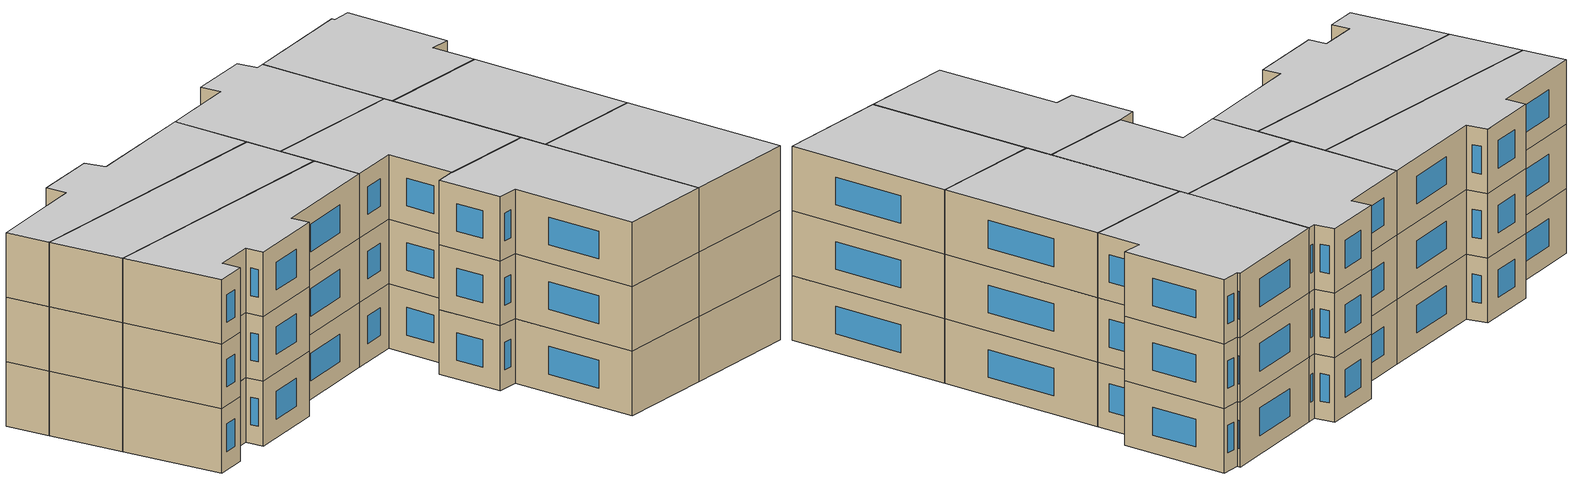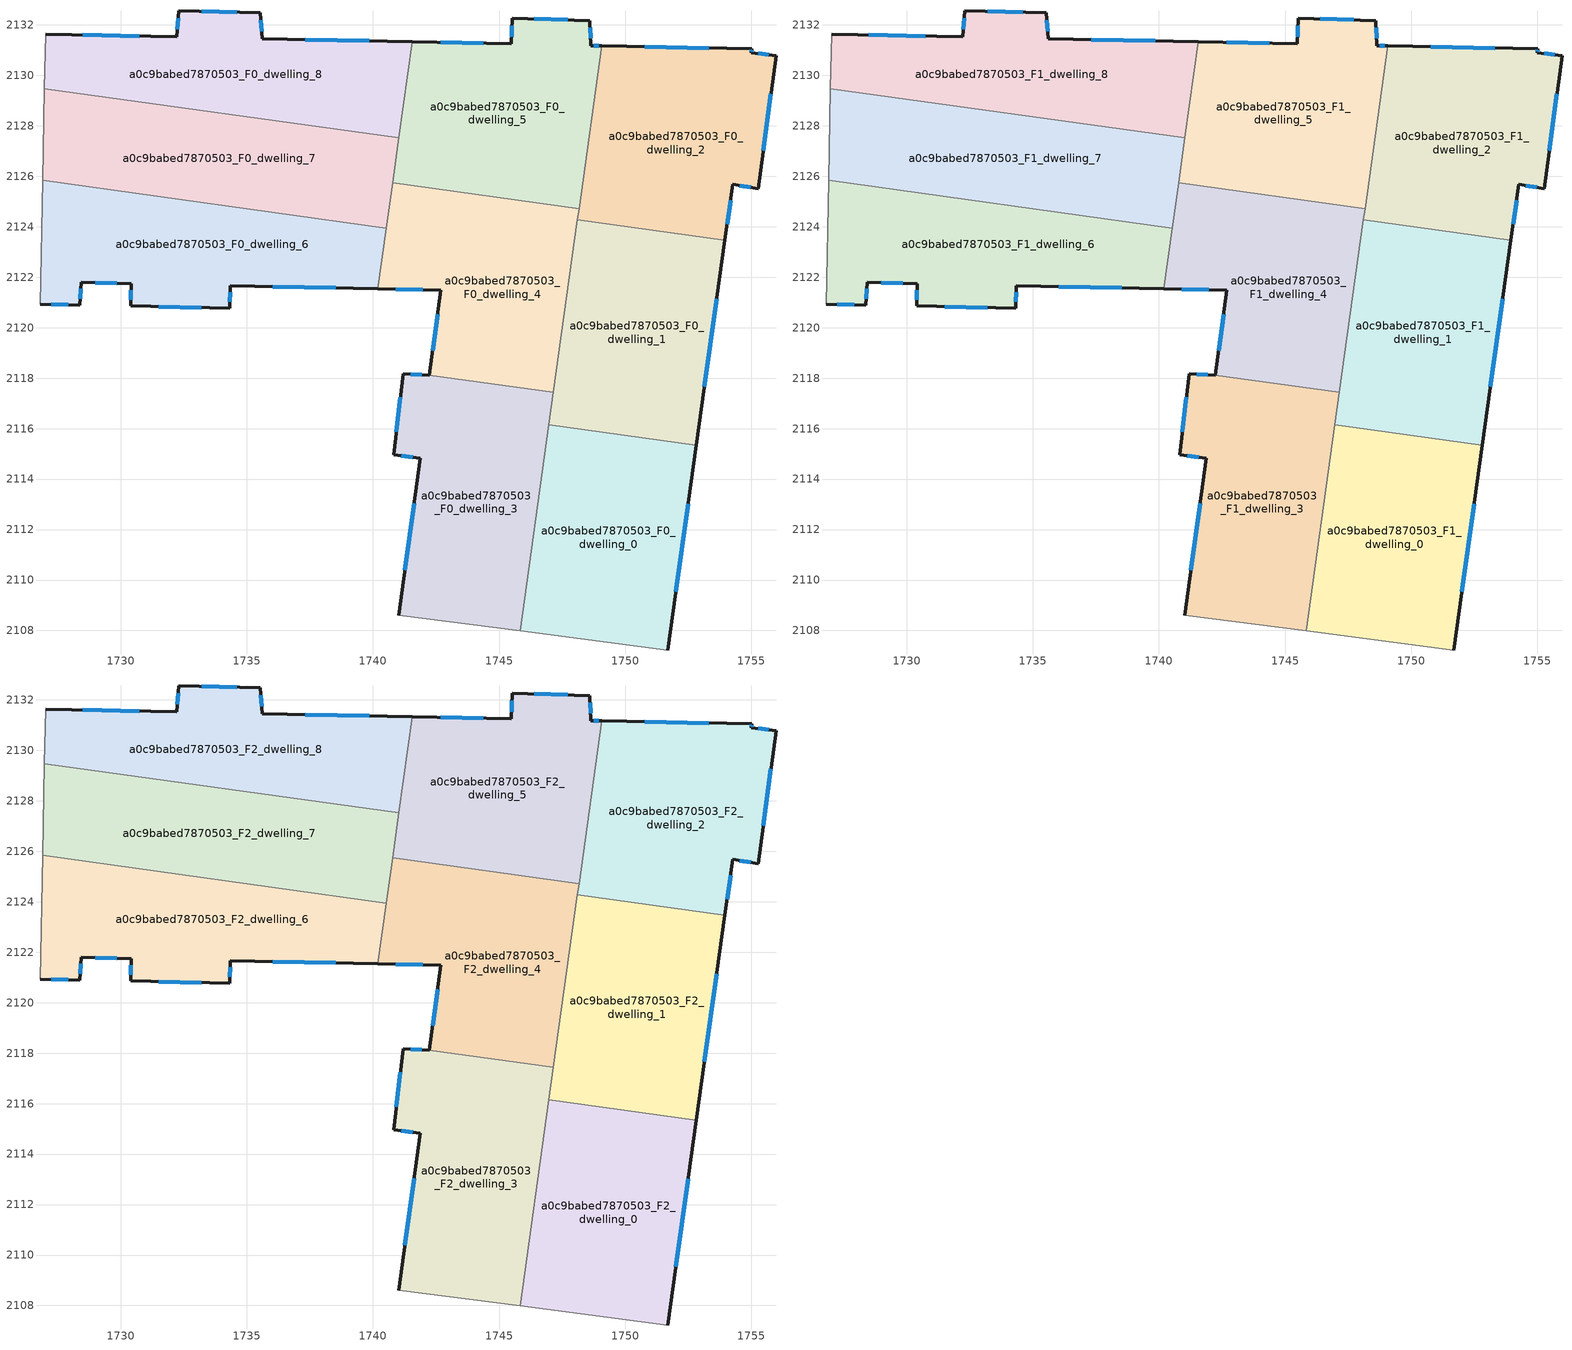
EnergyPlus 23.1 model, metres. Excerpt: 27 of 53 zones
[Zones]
a0c9babed7870503_F0_dwelling_0
 floor ground (EU_floor_Construction): 1752.82,2115.33 1751.68,2107.22 1745.84,2107.99 1746.97,2116.15 z0
 wall outside (EU_wall_Construction): 1751.68,2107.22 1752.82,2115.33 z0:3
 wall to a0c9babed7870503_F0_dwelling_1 (EU_wall_Construction): 1752.82,2115.33 1746.97,2116.15 z0:3
 wall adiabatic (EU_wall_Construction): 1745.84,2107.99 1751.68,2107.22 z0:3
 wall to a0c9babed7870503_F0_dwelling_3 (EU_wall_Construction): 1746.97,2116.15 1745.84,2107.99 z0:3
 window (EU_Window_Construction): 1752.01,2109.54 1752.49,2113.02 z0.86:2.14
a0c9babed7870503_F0_dwelling_1
 floor ground (EU_floor_Construction): 1753.95,2123.46 1752.82,2115.33 1746.97,2116.15 1748.11,2124.28 z0
 wall outside (EU_wall_Construction): 1752.82,2115.33 1753.95,2123.46 z0:3
 wall to a0c9babed7870503_F0_dwelling_2 (EU_wall_Construction): 1753.95,2123.46 1748.11,2124.28 z0:3
 wall to a0c9babed7870503_F0_dwelling_4 (EU_wall_Construction): 1748.11,2124.28 1747.15,2117.44 z0:3
 wall to a0c9babed7870503_F0_dwelling_3 (EU_wall_Construction): 1747.15,2117.44 1746.97,2116.15 z0:3
 window (EU_Window_Construction): 1753.14,2117.66 1753.63,2121.14 z0.86:2.14
a0c9babed7870503_F0_dwelling_2
 floor ground (EU_floor_Construction): 1755.97,2130.79 1755.26,2125.51 1754.26,2125.68 1753.95,2123.46 1748.11,2124.28 1749.07,2131.17 1755.01,2131.05 1754.99,2130.91 z0
 wall outside (EU_wall_Construction): 1753.95,2123.46 1754.26,2125.68 1755.26,2125.51 1755.97,2130.79 1754.99,2130.91 1755.01,2131.05 1749.07,2131.17 z0:3
 wall to a0c9babed7870503_F0_dwelling_5 (EU_wall_Construction): 1749.07,2131.17 1748.17,2124.72 z0:3
 wall to a0c9babed7870503_F0_dwelling_4 (EU_wall_Construction): 1748.17,2124.72 1748.11,2124.28 z0:3
 window (EU_Window_Construction): 1754.55,2125.63 1754.98,2125.56 / 1754.04,2124.1 1754.17,2125.04 / 1753.31,2131.08 1750.77,2131.14 / 1755,2130.95 1755.01,2131.01 / 1755.69,2130.82 1755.27,2130.87 / 1755.47,2127.02 1755.77,2129.28 z0.86:2.14
a0c9babed7870503_F0_dwelling_3
 floor ground (EU_floor_Construction): 1747.15,2117.44 1745.84,2107.99 1741.03,2108.61 1741.87,2114.82 1740.82,2114.96 1741.2,2118.17 1742.24,2118.12 z0
 wall outside (EU_wall_Construction): 1742.24,2118.12 1741.2,2118.17 1740.82,2114.96 1741.87,2114.82 1741.03,2108.61 z0:3
 wall adiabatic (EU_wall_Construction): 1741.03,2108.61 1745.84,2107.99 / 1747.15,2117.44 1748.11,2124.28 / 1747.15,2117.44 1748.11,2124.28 z0:3
 wall to a0c9babed7870503_F0_dwelling_4 (EU_wall_Construction): 1747.15,2117.44 1742.24,2118.12 z0:3
 window (EU_Window_Construction): 1741.63,2113.05 1741.27,2110.39 / 1741.12,2114.92 1741.57,2114.86 / 1741.09,2117.25 1740.93,2115.88 / 1741.94,2118.13 1741.49,2118.15 z0.86:2.14
a0c9babed7870503_F0_dwelling_4
 floor ground (EU_floor_Construction): 1748.17,2124.72 1747.15,2117.44 1742.24,2118.12 1742.69,2121.48 1740.2,2121.54 1740.78,2125.75 z0
 wall outside (EU_wall_Construction): 1740.2,2121.54 1742.69,2121.48 1742.24,2118.12 z0:3
 wall to a0c9babed7870503_F0_dwelling_5 (EU_wall_Construction): 1748.17,2124.72 1740.78,2125.75 z0:3
 wall to a0c9babed7870503_F0_dwelling_6 (EU_wall_Construction): 1740.53,2123.94 1740.2,2121.54 z0:3
 wall to a0c9babed7870503_F0_dwelling_7 (EU_wall_Construction): 1740.78,2125.75 1740.53,2123.94 z0:3
 window (EU_Window_Construction): 1742.56,2120.52 1742.37,2119.08 / 1740.91,2121.52 1741.98,2121.5 z0.86:2.14
a0c9babed7870503_F0_dwelling_5
 floor ground (EU_floor_Construction): 1748.6,2132.17 1748.64,2131.18 1749.07,2131.17 1748.17,2124.72 1740.78,2125.75 1741.56,2131.33 1745.49,2131.25 1745.52,2132.26 z0
 wall outside (EU_wall_Construction): 1749.07,2131.17 1748.64,2131.18 1748.6,2132.17 1745.52,2132.26 1745.49,2131.25 1741.56,2131.33 z0:3
 wall to a0c9babed7870503_F0_dwelling_8 (EU_wall_Construction): 1741.56,2131.33 1741.03,2127.52 z0:3
 wall to a0c9babed7870503_F0_dwelling_7 (EU_wall_Construction): 1741.03,2127.52 1740.78,2125.75 z0:3
 window (EU_Window_Construction): 1747.72,2132.2 1746.4,2132.24 / 1748.62,2131.46 1748.61,2131.89 / 1748.95,2131.17 1748.76,2131.18 / 1744.37,2131.27 1742.68,2131.3 / 1745.51,2131.97 1745.5,2131.54 z0.86:2.14
a0c9babed7870503_F0_dwelling_6
 floor ground (EU_floor_Construction): 1740.53,2123.94 1740.2,2121.54 1734.35,2121.66 1734.33,2120.76 1730.39,2120.86 1730.41,2121.74 1728.44,2121.81 1728.39,2120.89 1726.81,2120.93 1726.91,2125.84 z0
 wall outside (EU_wall_Construction): 1726.81,2120.93 1728.39,2120.89 1728.44,2121.81 1730.41,2121.74 1730.39,2120.86 1734.33,2120.76 1734.35,2121.66 1740.2,2121.54 z0:3
 wall adiabatic (EU_wall_Construction): 1726.91,2125.84 1726.81,2120.93 z0:3
 wall to a0c9babed7870503_F0_dwelling_7 (EU_wall_Construction): 1740.53,2123.94 1726.91,2125.84 z0:3
 window (EU_Window_Construction): 1729,2121.79 1729.85,2121.76 / 1728.4,2121.15 1728.42,2121.55 / 1727.26,2120.92 1727.93,2120.91 / 1736.02,2121.63 1738.53,2121.57 / 1734.33,2121.02 1734.35,2121.41 / 1731.52,2120.83 1733.2,2120.79 / 1730.41,2121.49 1730.4,2121.11 z0.86:2.14
a0c9babed7870503_F0_dwelling_7
 floor ground (EU_floor_Construction): 1741.03,2127.52 1740.53,2123.94 1726.91,2125.84 1726.98,2129.48 z0
 wall adiabatic (EU_wall_Construction): 1726.98,2129.48 1726.91,2125.84 z0:3
 wall to a0c9babed7870503_F0_dwelling_8 (EU_wall_Construction): 1741.03,2127.52 1726.98,2129.48 z0:3
a0c9babed7870503_F0_dwelling_8
 floor ground (EU_floor_Construction): 1741.56,2131.33 1741.03,2127.52 1726.98,2129.48 1727.03,2131.63 1732.22,2131.52 1732.3,2132.55 1735.54,2132.47 1735.61,2131.45 z0
 wall outside (EU_wall_Construction): 1741.56,2131.33 1735.61,2131.45 1735.54,2132.47 1732.3,2132.55 1732.22,2131.52 1727.03,2131.63 z0:3
 wall adiabatic (EU_wall_Construction): 1727.03,2131.63 1726.98,2129.48 z0:3
 window (EU_Window_Construction): 1734.61,2132.5 1733.22,2132.53 / 1735.59,2131.74 1735.56,2132.18 / 1739.86,2131.36 1737.31,2131.42 / 1730.73,2131.56 1728.51,2131.6 / 1732.28,2132.26 1732.24,2131.82 z0.86:2.14
a0c9babed7870503_F1_dwelling_0
 floor to a0c9babed7870503_F0_dwelling_0 (EU_floor_Construction): 1752.82,2115.33 1751.68,2107.22 1745.84,2107.99 1746.97,2116.15 z3
 wall outside (EU_wall_Construction): 1751.68,2107.22 1752.82,2115.33 z3:6
 wall to a0c9babed7870503_F1_dwelling_1 (EU_wall_Construction): 1752.82,2115.33 1746.97,2116.15 z3:6
 wall adiabatic (EU_wall_Construction): 1745.84,2107.99 1751.68,2107.22 z3:6
 wall to a0c9babed7870503_F1_dwelling_3 (EU_wall_Construction): 1746.97,2116.15 1745.84,2107.99 z3:6
 window (EU_Window_Construction): 1752.01,2109.54 1752.49,2113.02 z3.86:5.14
a0c9babed7870503_F1_dwelling_1
 floor to a0c9babed7870503_F0_dwelling_1 (EU_floor_Construction): 1753.95,2123.46 1752.82,2115.33 1746.97,2116.15 1748.11,2124.28 z3
 wall outside (EU_wall_Construction): 1752.82,2115.33 1753.95,2123.46 z3:6
 wall to a0c9babed7870503_F1_dwelling_2 (EU_wall_Construction): 1753.95,2123.46 1748.11,2124.28 z3:6
 wall to a0c9babed7870503_F1_dwelling_4 (EU_wall_Construction): 1748.11,2124.28 1747.15,2117.44 z3:6
 wall to a0c9babed7870503_F1_dwelling_3 (EU_wall_Construction): 1747.15,2117.44 1746.97,2116.15 z3:6
 window (EU_Window_Construction): 1753.14,2117.66 1753.63,2121.14 z3.86:5.14
a0c9babed7870503_F1_dwelling_2
 floor to a0c9babed7870503_F0_dwelling_2 (EU_floor_Construction): 1755.97,2130.79 1755.26,2125.51 1754.26,2125.68 1753.95,2123.46 1748.11,2124.28 1749.07,2131.17 1755.01,2131.05 1754.99,2130.91 z3
 wall outside (EU_wall_Construction): 1753.95,2123.46 1754.26,2125.68 1755.26,2125.51 1755.97,2130.79 1754.99,2130.91 1755.01,2131.05 1749.07,2131.17 z3:6
 wall to a0c9babed7870503_F1_dwelling_5 (EU_wall_Construction): 1749.07,2131.17 1748.17,2124.72 z3:6
 wall to a0c9babed7870503_F1_dwelling_4 (EU_wall_Construction): 1748.17,2124.72 1748.11,2124.28 z3:6
 window (EU_Window_Construction): 1754.55,2125.63 1754.98,2125.56 / 1754.04,2124.1 1754.17,2125.04 / 1753.31,2131.08 1750.77,2131.14 / 1755,2130.95 1755.01,2131.01 / 1755.69,2130.82 1755.27,2130.87 / 1755.47,2127.02 1755.77,2129.28 z3.86:5.14
a0c9babed7870503_F1_dwelling_3
 floor to a0c9babed7870503_F0_dwelling_3 (EU_floor_Construction): 1747.15,2117.44 1745.84,2107.99 1741.03,2108.61 1741.87,2114.82 1740.82,2114.96 1741.2,2118.17 1742.24,2118.12 z3
 wall outside (EU_wall_Construction): 1742.24,2118.12 1741.2,2118.17 1740.82,2114.96 1741.87,2114.82 1741.03,2108.61 z3:6
 wall adiabatic (EU_wall_Construction): 1741.03,2108.61 1745.84,2107.99 / 1747.15,2117.44 1748.11,2124.28 / 1747.15,2117.44 1748.11,2124.28 z3:6
 wall to a0c9babed7870503_F1_dwelling_4 (EU_wall_Construction): 1747.15,2117.44 1742.24,2118.12 z3:6
 window (EU_Window_Construction): 1741.63,2113.05 1741.27,2110.39 / 1741.12,2114.92 1741.57,2114.86 / 1741.09,2117.25 1740.93,2115.88 / 1741.94,2118.13 1741.49,2118.15 z3.86:5.14
a0c9babed7870503_F1_dwelling_4
 floor to a0c9babed7870503_F0_dwelling_4 (EU_floor_Construction): 1748.17,2124.72 1747.15,2117.44 1742.24,2118.12 1742.69,2121.48 1740.2,2121.54 1740.78,2125.75 z3
 wall outside (EU_wall_Construction): 1740.2,2121.54 1742.69,2121.48 1742.24,2118.12 z3:6
 wall to a0c9babed7870503_F1_dwelling_5 (EU_wall_Construction): 1748.17,2124.72 1740.78,2125.75 z3:6
 wall to a0c9babed7870503_F1_dwelling_6 (EU_wall_Construction): 1740.53,2123.94 1740.2,2121.54 z3:6
 wall to a0c9babed7870503_F1_dwelling_7 (EU_wall_Construction): 1740.78,2125.75 1740.53,2123.94 z3:6
 window (EU_Window_Construction): 1742.56,2120.52 1742.37,2119.08 / 1740.91,2121.52 1741.98,2121.5 z3.86:5.14
a0c9babed7870503_F1_dwelling_5
 floor to a0c9babed7870503_F0_dwelling_5 (EU_floor_Construction): 1748.6,2132.17 1748.64,2131.18 1749.07,2131.17 1748.17,2124.72 1740.78,2125.75 1741.56,2131.33 1745.49,2131.25 1745.52,2132.26 z3
 wall outside (EU_wall_Construction): 1749.07,2131.17 1748.64,2131.18 1748.6,2132.17 1745.52,2132.26 1745.49,2131.25 1741.56,2131.33 z3:6
 wall to a0c9babed7870503_F1_dwelling_8 (EU_wall_Construction): 1741.56,2131.33 1741.03,2127.52 z3:6
 wall to a0c9babed7870503_F1_dwelling_7 (EU_wall_Construction): 1741.03,2127.52 1740.78,2125.75 z3:6
 window (EU_Window_Construction): 1747.72,2132.2 1746.4,2132.24 / 1748.62,2131.46 1748.61,2131.89 / 1748.95,2131.17 1748.76,2131.18 / 1744.37,2131.27 1742.68,2131.3 / 1745.51,2131.97 1745.5,2131.54 z3.86:5.14
a0c9babed7870503_F1_dwelling_6
 floor to a0c9babed7870503_F0_dwelling_6 (EU_floor_Construction): 1740.53,2123.94 1740.2,2121.54 1734.35,2121.66 1734.33,2120.76 1730.39,2120.86 1730.41,2121.74 1728.44,2121.81 1728.39,2120.89 1726.81,2120.93 1726.91,2125.84 z3
 wall outside (EU_wall_Construction): 1726.81,2120.93 1728.39,2120.89 1728.44,2121.81 1730.41,2121.74 1730.39,2120.86 1734.33,2120.76 1734.35,2121.66 1740.2,2121.54 z3:6
 wall adiabatic (EU_wall_Construction): 1726.91,2125.84 1726.81,2120.93 z3:6
 wall to a0c9babed7870503_F1_dwelling_7 (EU_wall_Construction): 1740.53,2123.94 1726.91,2125.84 z3:6
 window (EU_Window_Construction): 1729,2121.79 1729.85,2121.76 / 1728.4,2121.15 1728.42,2121.55 / 1727.26,2120.92 1727.93,2120.91 / 1736.02,2121.63 1738.53,2121.57 / 1734.33,2121.02 1734.35,2121.41 / 1731.52,2120.83 1733.2,2120.79 / 1730.41,2121.49 1730.4,2121.11 z3.86:5.14
a0c9babed7870503_F1_dwelling_7
 floor to a0c9babed7870503_F0_dwelling_7 (EU_floor_Construction): 1741.03,2127.52 1740.53,2123.94 1726.91,2125.84 1726.98,2129.48 z3
 wall adiabatic (EU_wall_Construction): 1726.98,2129.48 1726.91,2125.84 z3:6
 wall to a0c9babed7870503_F1_dwelling_8 (EU_wall_Construction): 1741.03,2127.52 1726.98,2129.48 z3:6
a0c9babed7870503_F1_dwelling_8
 floor to a0c9babed7870503_F0_dwelling_8 (EU_floor_Construction): 1741.56,2131.33 1741.03,2127.52 1726.98,2129.48 1727.03,2131.63 1732.22,2131.52 1732.3,2132.55 1735.54,2132.47 1735.61,2131.45 z3
 wall outside (EU_wall_Construction): 1741.56,2131.33 1735.61,2131.45 1735.54,2132.47 1732.3,2132.55 1732.22,2131.52 1727.03,2131.63 z3:6
 wall adiabatic (EU_wall_Construction): 1727.03,2131.63 1726.98,2129.48 z3:6
 window (EU_Window_Construction): 1734.61,2132.5 1733.22,2132.53 / 1735.59,2131.74 1735.56,2132.18 / 1739.86,2131.36 1737.31,2131.42 / 1730.73,2131.56 1728.51,2131.6 / 1732.28,2132.26 1732.24,2131.82 z3.86:5.14
a0c9babed7870503_F2_dwelling_0
 floor to a0c9babed7870503_F1_dwelling_0 (EU_floor_Construction): 1752.82,2115.33 1751.68,2107.22 1745.84,2107.99 1746.97,2116.15 z6
 wall outside (EU_wall_Construction): 1751.68,2107.22 1752.82,2115.33 z6:9
 wall to a0c9babed7870503_F2_dwelling_1 (EU_wall_Construction): 1752.82,2115.33 1746.97,2116.15 z6:9
 wall adiabatic (EU_wall_Construction): 1745.84,2107.99 1751.68,2107.22 z6:9
 wall to a0c9babed7870503_F2_dwelling_3 (EU_wall_Construction): 1746.97,2116.15 1745.84,2107.99 z6:9
 window (EU_Window_Construction): 1752.01,2109.54 1752.49,2113.02 z6.86:8.14
 ceiling to a0c9babed7870503_F3_dwelling_0 (EU_floor_Construction): 1751.68,2107.22 1752.82,2115.33 1746.97,2116.15 1745.84,2107.99 z9
a0c9babed7870503_F2_dwelling_1
 floor to a0c9babed7870503_F1_dwelling_1 (EU_floor_Construction): 1753.95,2123.46 1752.82,2115.33 1746.97,2116.15 1748.11,2124.28 z6
 wall outside (EU_wall_Construction): 1752.82,2115.33 1753.95,2123.46 z6:9
 wall to a0c9babed7870503_F2_dwelling_2 (EU_wall_Construction): 1753.95,2123.46 1748.11,2124.28 z6:9
 wall to a0c9babed7870503_F2_dwelling_4 (EU_wall_Construction): 1748.11,2124.28 1747.15,2117.44 z6:9
 wall to a0c9babed7870503_F2_dwelling_3 (EU_wall_Construction): 1747.15,2117.44 1746.97,2116.15 z6:9
 window (EU_Window_Construction): 1753.14,2117.66 1753.63,2121.14 z6.86:8.14
 ceiling to a0c9babed7870503_F3_dwelling_1 (EU_floor_Construction): 1752.82,2115.33 1753.95,2123.46 1748.11,2124.28 1746.97,2116.15 z9
a0c9babed7870503_F2_dwelling_2
 floor to a0c9babed7870503_F1_dwelling_2 (EU_floor_Construction): 1755.97,2130.79 1755.26,2125.51 1754.26,2125.68 1753.95,2123.46 1748.11,2124.28 1749.07,2131.17 1755.01,2131.05 1754.99,2130.91 z6
 wall outside (EU_wall_Construction): 1753.95,2123.46 1754.26,2125.68 1755.26,2125.51 1755.97,2130.79 1754.99,2130.91 1755.01,2131.05 1749.07,2131.17 z6:9
 wall to a0c9babed7870503_F2_dwelling_5 (EU_wall_Construction): 1749.07,2131.17 1748.17,2124.72 z6:9
 wall to a0c9babed7870503_F2_dwelling_4 (EU_wall_Construction): 1748.17,2124.72 1748.11,2124.28 z6:9
 window (EU_Window_Construction): 1754.55,2125.63 1754.98,2125.56 / 1754.04,2124.1 1754.17,2125.04 / 1753.31,2131.08 1750.77,2131.14 / 1755,2130.95 1755.01,2131.01 / 1755.69,2130.82 1755.27,2130.87 / 1755.47,2127.02 1755.77,2129.28 z6.86:8.14
 ceiling to a0c9babed7870503_F3_dwelling_2 (EU_floor_Construction): 1753.95,2123.46 1754.26,2125.68 1755.26,2125.51 1755.97,2130.79 1754.99,2130.91 1755.01,2131.05 1749.07,2131.17 1748.11,2124.28 z9
a0c9babed7870503_F2_dwelling_3
 floor to a0c9babed7870503_F1_dwelling_3 (EU_floor_Construction): 1747.15,2117.44 1745.84,2107.99 1741.03,2108.61 1741.87,2114.82 1740.82,2114.96 1741.2,2118.17 1742.24,2118.12 z6
 wall outside (EU_wall_Construction): 1742.24,2118.12 1741.2,2118.17 1740.82,2114.96 1741.87,2114.82 1741.03,2108.61 z6:9
 wall adiabatic (EU_wall_Construction): 1741.03,2108.61 1745.84,2107.99 / 1747.15,2117.44 1748.11,2124.28 / 1747.15,2117.44 1748.11,2124.28 z6:9
 wall to a0c9babed7870503_F2_dwelling_4 (EU_wall_Construction): 1747.15,2117.44 1742.24,2118.12 z6:9
 window (EU_Window_Construction): 1741.63,2113.05 1741.27,2110.39 / 1741.12,2114.92 1741.57,2114.86 / 1741.09,2117.25 1740.93,2115.88 / 1741.94,2118.13 1741.49,2118.15 z6.86:8.14
 ceiling to a0c9babed7870503_F3_dwelling_3 (EU_floor_Construction): 1745.84,2107.99 1747.15,2117.44 1742.24,2118.12 1741.2,2118.17 1740.82,2114.96 1741.87,2114.82 1741.03,2108.61 z9
a0c9babed7870503_F2_dwelling_4
 floor to a0c9babed7870503_F1_dwelling_4 (EU_floor_Construction): 1748.17,2124.72 1747.15,2117.44 1742.24,2118.12 1742.69,2121.48 1740.2,2121.54 1740.78,2125.75 z6
 wall outside (EU_wall_Construction): 1740.2,2121.54 1742.69,2121.48 1742.24,2118.12 z6:9
 wall to a0c9babed7870503_F2_dwelling_5 (EU_wall_Construction): 1748.17,2124.72 1740.78,2125.75 z6:9
 wall to a0c9babed7870503_F2_dwelling_6 (EU_wall_Construction): 1740.53,2123.94 1740.2,2121.54 z6:9
 wall to a0c9babed7870503_F2_dwelling_7 (EU_wall_Construction): 1740.78,2125.75 1740.53,2123.94 z6:9
 window (EU_Window_Construction): 1742.56,2120.52 1742.37,2119.08 / 1740.91,2121.52 1741.98,2121.5 z6.86:8.14
 ceiling to a0c9babed7870503_F3_dwelling_4 (EU_floor_Construction): 1747.15,2117.44 1748.17,2124.72 1740.78,2125.75 1740.2,2121.54 1742.69,2121.48 1742.24,2118.12 z9
a0c9babed7870503_F2_dwelling_5
 floor to a0c9babed7870503_F1_dwelling_5 (EU_floor_Construction): 1748.6,2132.17 1748.64,2131.18 1749.07,2131.17 1748.17,2124.72 1740.78,2125.75 1741.56,2131.33 1745.49,2131.25 1745.52,2132.26 z6
 wall outside (EU_wall_Construction): 1749.07,2131.17 1748.64,2131.18 1748.6,2132.17 1745.52,2132.26 1745.49,2131.25 1741.56,2131.33 z6:9
 wall to a0c9babed7870503_F2_dwelling_8 (EU_wall_Construction): 1741.56,2131.33 1741.03,2127.52 z6:9
 wall to a0c9babed7870503_F2_dwelling_7 (EU_wall_Construction): 1741.03,2127.52 1740.78,2125.75 z6:9
 window (EU_Window_Construction): 1747.72,2132.2 1746.4,2132.24 / 1748.62,2131.46 1748.61,2131.89 / 1748.95,2131.17 1748.76,2131.18 / 1744.37,2131.27 1742.68,2131.3 / 1745.51,2131.97 1745.5,2131.54 z6.86:8.14
 ceiling to a0c9babed7870503_F3_dwelling_5 (EU_floor_Construction): 1748.17,2124.72 1749.07,2131.17 1748.64,2131.18 1748.6,2132.17 1745.52,2132.26 1745.49,2131.25 1741.56,2131.33 1740.78,2125.75 z9
a0c9babed7870503_F2_dwelling_6
 floor to a0c9babed7870503_F1_dwelling_6 (EU_floor_Construction): 1740.53,2123.94 1740.2,2121.54 1734.35,2121.66 1734.33,2120.76 1730.39,2120.86 1730.41,2121.74 1728.44,2121.81 1728.39,2120.89 1726.81,2120.93 1726.91,2125.84 z6
 wall outside (EU_wall_Construction): 1726.81,2120.93 1728.39,2120.89 1728.44,2121.81 1730.41,2121.74 1730.39,2120.86 1734.33,2120.76 1734.35,2121.66 1740.2,2121.54 z6:9
 wall adiabatic (EU_wall_Construction): 1726.91,2125.84 1726.81,2120.93 z6:9
 wall to a0c9babed7870503_F2_dwelling_7 (EU_wall_Construction): 1740.53,2123.94 1726.91,2125.84 z6:9
 window (EU_Window_Construction): 1729,2121.79 1729.85,2121.76 / 1728.4,2121.15 1728.42,2121.55 / 1727.26,2120.92 1727.93,2120.91 / 1736.02,2121.63 1738.53,2121.57 / 1734.33,2121.02 1734.35,2121.41 / 1731.52,2120.83 1733.2,2120.79 / 1730.41,2121.49 1730.4,2121.11 z6.86:8.14
 ceiling to a0c9babed7870503_F3_dwelling_6 (EU_floor_Construction): 1740.2,2121.54 1740.53,2123.94 1726.91,2125.84 1726.81,2120.93 1728.39,2120.89 1728.44,2121.81 1730.41,2121.74 1730.39,2120.86 1734.33,2120.76 1734.35,2121.66 z9
a0c9babed7870503_F2_dwelling_7
 floor to a0c9babed7870503_F1_dwelling_7 (EU_floor_Construction): 1741.03,2127.52 1740.53,2123.94 1726.91,2125.84 1726.98,2129.48 z6
 wall adiabatic (EU_wall_Construction): 1726.98,2129.48 1726.91,2125.84 z6:9
 wall to a0c9babed7870503_F2_dwelling_8 (EU_wall_Construction): 1741.03,2127.52 1726.98,2129.48 z6:9
 ceiling to a0c9babed7870503_F3_dwelling_7 (EU_floor_Construction): 1740.53,2123.94 1741.03,2127.52 1726.98,2129.48 1726.91,2125.84 z9
a0c9babed7870503_F2_dwelling_8
 floor to a0c9babed7870503_F1_dwelling_8 (EU_floor_Construction): 1741.56,2131.33 1741.03,2127.52 1726.98,2129.48 1727.03,2131.63 1732.22,2131.52 1732.3,2132.55 1735.54,2132.47 1735.61,2131.45 z6
 wall outside (EU_wall_Construction): 1741.56,2131.33 1735.61,2131.45 1735.54,2132.47 1732.3,2132.55 1732.22,2131.52 1727.03,2131.63 z6:9
 wall adiabatic (EU_wall_Construction): 1727.03,2131.63 1726.98,2129.48 z6:9
 window (EU_Window_Construction): 1734.61,2132.5 1733.22,2132.53 / 1735.59,2131.74 1735.56,2132.18 / 1739.86,2131.36 1737.31,2131.42 / 1730.73,2131.56 1728.51,2131.6 / 1732.28,2132.26 1732.24,2131.82 z6.86:8.14
 ceiling to a0c9babed7870503_F3_dwelling_8 (EU_floor_Construction): 1741.03,2127.52 1741.56,2131.33 1735.61,2131.45 1735.54,2132.47 1732.3,2132.55 1732.22,2131.52 1727.03,2131.63 1726.98,2129.48 z9
[Building]
EU S2 Campaign: North Axis=0; Terrain=City; Solar Distribution=FullExterior
[Site:Location]
Helsinki-Vantaa.AP: Latitude=60.317; Longitude=24.963; Time Zone=2; Elevation=54.6
[SizingPeriod:WeatherFileDays]
AnnualSizingPeriod: Begin Month=1; Begin Day of Month=1; End Month=12; End Day of Month=31; Day of Week for Start Day=Monday; Use Weather File Daylight Saving Period=No; Use Weather File Rain and Snow Indicators=No
[MATERIAL]
EU_InternalMass_Material: Roughness=MediumRough; Thickness=0.1; Conductivity=1; Density=1800; Specific Heat=900; Thermal Absorptance=0.9; Solar Absorptance=0.7; Visible Absorptance=0.7
[MATERIAL:NOMASS] Roughness=MediumRough; Thermal Absorptance=0.9; Solar Absorptance=0.7; Visible Absorptance=0.7
Name | Thermal Resistance
EU_wall_NoMass | 1.10183
EU_floor_NoMass | 1.70606
[WINDOWMATERIAL:SIMPLEGLAZINGSYSTEM]
EU_Window_SimpleGlazing: UFactor=3.11035; Solar Heat Gain Coefficient=0.8; Visible Transmittance=0.8
[CONSTRUCTION]
EU_wall_Construction: EU_wall_NoMass
EU_floor_Construction: EU_floor_NoMass
EU_Window_Construction: EU_Window_SimpleGlazing
EU_InternalMass_Construction: EU_InternalMass_Material
[ZONE] Type=1; Multiplier=1; Ceiling Height=autocalculate; Floor Area=autocalculate; Part of Total Floor Area=Yes
Name | Volume
a0c9babed7870503_F0_dwelling_0; a0c9babed7870503_F1_dwelling_0; a0c9babed7870503_F2_dwelling_0 | 145.298
a0c9babed7870503_F0_dwelling_1; a0c9babed7870503_F1_dwelling_1; a0c9babed7870503_F2_dwelling_1; a0c9babed7870503_F0_dwelling_2; a0c9babed7870503_F1_dwelling_2; a0c9babed7870503_F2_dwelling_2 | 145.293
a0c9babed7870503_F0_dwelling_3; a0c9babed7870503_F1_dwelling_3; a0c9babed7870503_F2_dwelling_3 | 150.318
a0c9babed7870503_F0_dwelling_4; a0c9babed7870503_F1_dwelling_4; a0c9babed7870503_F2_dwelling_4 | 140.254
a0c9babed7870503_F0_dwelling_5; a0c9babed7870503_F1_dwelling_5; a0c9babed7870503_F2_dwelling_5 | 145.291
a0c9babed7870503_F0_dwelling_6; a0c9babed7870503_F1_dwelling_6; a0c9babed7870503_F2_dwelling_6 | 145.302
a0c9babed7870503_F0_dwelling_7; a0c9babed7870503_F1_dwelling_7; a0c9babed7870503_F2_dwelling_7 | 151.577
a0c9babed7870503_F0_dwelling_8; a0c9babed7870503_F1_dwelling_8; a0c9babed7870503_F2_dwelling_8 | 139.007
[INTERNALMASS] Construction=EU_InternalMass_Construction
Name | Zone or ZoneList | Surface Area
a0c9babed7870503_F0_dwelling_0_EU_InternalMass | a0c9babed7870503_F0_dwelling_0 | 48.4328
a0c9babed7870503_F0_dwelling_1_EU_InternalMass | a0c9babed7870503_F0_dwelling_1 | 48.431
a0c9babed7870503_F0_dwelling_2_EU_InternalMass | a0c9babed7870503_F0_dwelling_2 | 48.4306
a0c9babed7870503_F0_dwelling_3_EU_InternalMass | a0c9babed7870503_F0_dwelling_3 | 50.1094
a0c9babed7870503_F0_dwelling_4_EU_InternalMass | a0c9babed7870503_F0_dwelling_4 | 46.7511
a0c9babed7870503_F0_dwelling_5_EU_InternalMass | a0c9babed7870503_F0_dwelling_5 | 48.4307
a0c9babed7870503_F0_dwelling_6_EU_InternalMass | a0c9babed7870503_F0_dwelling_6 | 48.4339
a0c9babed7870503_F0_dwelling_7_EU_InternalMass | a0c9babed7870503_F0_dwelling_7 | 50.5258
a0c9babed7870503_F0_dwelling_8_EU_InternalMass | a0c9babed7870503_F0_dwelling_8 | 46.336
a0c9babed7870503_F1_dwelling_0_EU_InternalMass | a0c9babed7870503_F1_dwelling_0 | 48.4328
a0c9babed7870503_F1_dwelling_1_EU_InternalMass | a0c9babed7870503_F1_dwelling_1 | 48.431
a0c9babed7870503_F1_dwelling_2_EU_InternalMass | a0c9babed7870503_F1_dwelling_2 | 48.4306
a0c9babed7870503_F1_dwelling_3_EU_InternalMass | a0c9babed7870503_F1_dwelling_3 | 50.1094
a0c9babed7870503_F1_dwelling_4_EU_InternalMass | a0c9babed7870503_F1_dwelling_4 | 46.7511
a0c9babed7870503_F1_dwelling_5_EU_InternalMass | a0c9babed7870503_F1_dwelling_5 | 48.4307
a0c9babed7870503_F1_dwelling_6_EU_InternalMass | a0c9babed7870503_F1_dwelling_6 | 48.4339
a0c9babed7870503_F1_dwelling_7_EU_InternalMass | a0c9babed7870503_F1_dwelling_7 | 50.5258
a0c9babed7870503_F1_dwelling_8_EU_InternalMass | a0c9babed7870503_F1_dwelling_8 | 46.336
a0c9babed7870503_F2_dwelling_0_EU_InternalMass | a0c9babed7870503_F2_dwelling_0 | 48.4328
a0c9babed7870503_F2_dwelling_1_EU_InternalMass | a0c9babed7870503_F2_dwelling_1 | 48.431
a0c9babed7870503_F2_dwelling_2_EU_InternalMass | a0c9babed7870503_F2_dwelling_2 | 48.4306
a0c9babed7870503_F2_dwelling_3_EU_InternalMass | a0c9babed7870503_F2_dwelling_3 | 50.1094
a0c9babed7870503_F2_dwelling_4_EU_InternalMass | a0c9babed7870503_F2_dwelling_4 | 46.7511
a0c9babed7870503_F2_dwelling_5_EU_InternalMass | a0c9babed7870503_F2_dwelling_5 | 48.4307
a0c9babed7870503_F2_dwelling_6_EU_InternalMass | a0c9babed7870503_F2_dwelling_6 | 48.4339
a0c9babed7870503_F2_dwelling_7_EU_InternalMass | a0c9babed7870503_F2_dwelling_7 | 50.5258
a0c9babed7870503_F2_dwelling_8_EU_InternalMass | a0c9babed7870503_F2_dwelling_8 | 46.336
[OTHEREQUIPMENT] Fuel Type=Electricity; Design Level Calculation Method=Watts/Area; Power per Zone Floor Area=1; Fraction Latent=0; Fraction Radiant=0; Fraction Lost=0; Carbon Dioxide Generation Rate=0; EndUse Subcategory=EU_Step8_InternalGains
Name | Zone or ZoneList or Space or SpaceList | Schedule
EU_Step8_InternalGain_a0c9babed7870503_F0_dwelling_0_f000 | a0c9babed7870503_F0_dwelling_0 | EU_Step8_GainSchedule_a0c9babed7870503_F0_dwelling_0_f000
EU_Step8_InternalGain_a0c9babed7870503_F0_dwelling_1_f000 | a0c9babed7870503_F0_dwelling_1 | EU_Step8_GainSchedule_a0c9babed7870503_F0_dwelling_1_f000
EU_Step8_InternalGain_a0c9babed7870503_F0_dwelling_2_f000 | a0c9babed7870503_F0_dwelling_2 | EU_Step8_GainSchedule_a0c9babed7870503_F0_dwelling_2_f000
EU_Step8_InternalGain_a0c9babed7870503_F0_dwelling_3_f000 | a0c9babed7870503_F0_dwelling_3 | EU_Step8_GainSchedule_a0c9babed7870503_F0_dwelling_3_f000
EU_Step8_InternalGain_a0c9babed7870503_F0_dwelling_4_f000 | a0c9babed7870503_F0_dwelling_4 | EU_Step8_GainSchedule_a0c9babed7870503_F0_dwelling_4_f000
EU_Step8_InternalGain_a0c9babed7870503_F0_dwelling_5_f000 | a0c9babed7870503_F0_dwelling_5 | EU_Step8_GainSchedule_a0c9babed7870503_F0_dwelling_5_f000
EU_Step8_InternalGain_a0c9babed7870503_F0_dwelling_6_f000 | a0c9babed7870503_F0_dwelling_6 | EU_Step8_GainSchedule_a0c9babed7870503_F0_dwelling_6_f000
EU_Step8_InternalGain_a0c9babed7870503_F0_dwelling_7_f000 | a0c9babed7870503_F0_dwelling_7 | EU_Step8_GainSchedule_a0c9babed7870503_F0_dwelling_7_f000
EU_Step8_InternalGain_a0c9babed7870503_F0_dwelling_8_f000 | a0c9babed7870503_F0_dwelling_8 | EU_Step8_GainSchedule_a0c9babed7870503_F0_dwelling_8_f000
EU_Step8_InternalGain_a0c9babed7870503_F1_dwelling_0_f000 | a0c9babed7870503_F1_dwelling_0 | EU_Step8_GainSchedule_a0c9babed7870503_F1_dwelling_0_f000
EU_Step8_InternalGain_a0c9babed7870503_F1_dwelling_1_f000 | a0c9babed7870503_F1_dwelling_1 | EU_Step8_GainSchedule_a0c9babed7870503_F1_dwelling_1_f000
EU_Step8_InternalGain_a0c9babed7870503_F1_dwelling_2_f000 | a0c9babed7870503_F1_dwelling_2 | EU_Step8_GainSchedule_a0c9babed7870503_F1_dwelling_2_f000
EU_Step8_InternalGain_a0c9babed7870503_F1_dwelling_3_f000 | a0c9babed7870503_F1_dwelling_3 | EU_Step8_GainSchedule_a0c9babed7870503_F1_dwelling_3_f000
EU_Step8_InternalGain_a0c9babed7870503_F1_dwelling_4_f000 | a0c9babed7870503_F1_dwelling_4 | EU_Step8_GainSchedule_a0c9babed7870503_F1_dwelling_4_f000
EU_Step8_InternalGain_a0c9babed7870503_F1_dwelling_5_f000 | a0c9babed7870503_F1_dwelling_5 | EU_Step8_GainSchedule_a0c9babed7870503_F1_dwelling_5_f000
EU_Step8_InternalGain_a0c9babed7870503_F1_dwelling_6_f000 | a0c9babed7870503_F1_dwelling_6 | EU_Step8_GainSchedule_a0c9babed7870503_F1_dwelling_6_f000
EU_Step8_InternalGain_a0c9babed7870503_F1_dwelling_7_f000 | a0c9babed7870503_F1_dwelling_7 | EU_Step8_GainSchedule_a0c9babed7870503_F1_dwelling_7_f000
EU_Step8_InternalGain_a0c9babed7870503_F1_dwelling_8_f000 | a0c9babed7870503_F1_dwelling_8 | EU_Step8_GainSchedule_a0c9babed7870503_F1_dwelling_8_f000
EU_Step8_InternalGain_a0c9babed7870503_F2_dwelling_0_f000 | a0c9babed7870503_F2_dwelling_0 | EU_Step8_GainSchedule_a0c9babed7870503_F2_dwelling_0_f000
EU_Step8_InternalGain_a0c9babed7870503_F2_dwelling_1_f000 | a0c9babed7870503_F2_dwelling_1 | EU_Step8_GainSchedule_a0c9babed7870503_F2_dwelling_1_f000
EU_Step8_InternalGain_a0c9babed7870503_F2_dwelling_2_f000 | a0c9babed7870503_F2_dwelling_2 | EU_Step8_GainSchedule_a0c9babed7870503_F2_dwelling_2_f000
EU_Step8_InternalGain_a0c9babed7870503_F2_dwelling_3_f000 | a0c9babed7870503_F2_dwelling_3 | EU_Step8_GainSchedule_a0c9babed7870503_F2_dwelling_3_f000
EU_Step8_InternalGain_a0c9babed7870503_F2_dwelling_4_f000 | a0c9babed7870503_F2_dwelling_4 | EU_Step8_GainSchedule_a0c9babed7870503_F2_dwelling_4_f000
EU_Step8_InternalGain_a0c9babed7870503_F2_dwelling_5_f000 | a0c9babed7870503_F2_dwelling_5 | EU_Step8_GainSchedule_a0c9babed7870503_F2_dwelling_5_f000
EU_Step8_InternalGain_a0c9babed7870503_F2_dwelling_6_f000 | a0c9babed7870503_F2_dwelling_6 | EU_Step8_GainSchedule_a0c9babed7870503_F2_dwelling_6_f000
EU_Step8_InternalGain_a0c9babed7870503_F2_dwelling_7_f000 | a0c9babed7870503_F2_dwelling_7 | EU_Step8_GainSchedule_a0c9babed7870503_F2_dwelling_7_f000
EU_Step8_InternalGain_a0c9babed7870503_F2_dwelling_8_f000 | a0c9babed7870503_F2_dwelling_8 | EU_Step8_GainSchedule_a0c9babed7870503_F2_dwelling_8_f000
[ZONEVENTILATION:DESIGNFLOWRATE] Schedule=EU_AlwaysOn; Design Flow Rate Calculation Method=AirChanges/Hour; Air Changes per Hour=0.756316; Ventilation Type=Natural; Fan Pressure Rise=0; Fan Total Efficiency=1; Constant Term Coefficient=1; Temperature Term Coefficient=0; Velocity Term Coefficient=0; Velocity Squared Term Coefficient=0; Minimum Indoor Temperature=-100; Maximum Indoor Temperature=100; Delta Temperature=-100; Minimum Outdoor Temperature=-100; Maximum Outdoor Temperature=100; Maximum Wind Speed=40
Name | Zone or ZoneList or Space or SpaceList
EU_ConstantAir_a0c9babed7870503_F0_dwelling_0 | a0c9babed7870503_F0_dwelling_0
EU_ConstantAir_a0c9babed7870503_F0_dwelling_1 | a0c9babed7870503_F0_dwelling_1
EU_ConstantAir_a0c9babed7870503_F0_dwelling_2 | a0c9babed7870503_F0_dwelling_2
EU_ConstantAir_a0c9babed7870503_F0_dwelling_3 | a0c9babed7870503_F0_dwelling_3
EU_ConstantAir_a0c9babed7870503_F0_dwelling_4 | a0c9babed7870503_F0_dwelling_4
EU_ConstantAir_a0c9babed7870503_F0_dwelling_5 | a0c9babed7870503_F0_dwelling_5
EU_ConstantAir_a0c9babed7870503_F0_dwelling_6 | a0c9babed7870503_F0_dwelling_6
EU_ConstantAir_a0c9babed7870503_F0_dwelling_7 | a0c9babed7870503_F0_dwelling_7
EU_ConstantAir_a0c9babed7870503_F0_dwelling_8 | a0c9babed7870503_F0_dwelling_8
EU_ConstantAir_a0c9babed7870503_F1_dwelling_0 | a0c9babed7870503_F1_dwelling_0
EU_ConstantAir_a0c9babed7870503_F1_dwelling_1 | a0c9babed7870503_F1_dwelling_1
EU_ConstantAir_a0c9babed7870503_F1_dwelling_2 | a0c9babed7870503_F1_dwelling_2
EU_ConstantAir_a0c9babed7870503_F1_dwelling_3 | a0c9babed7870503_F1_dwelling_3
EU_ConstantAir_a0c9babed7870503_F1_dwelling_4 | a0c9babed7870503_F1_dwelling_4
EU_ConstantAir_a0c9babed7870503_F1_dwelling_5 | a0c9babed7870503_F1_dwelling_5
EU_ConstantAir_a0c9babed7870503_F1_dwelling_6 | a0c9babed7870503_F1_dwelling_6
EU_ConstantAir_a0c9babed7870503_F1_dwelling_7 | a0c9babed7870503_F1_dwelling_7
EU_ConstantAir_a0c9babed7870503_F1_dwelling_8 | a0c9babed7870503_F1_dwelling_8
EU_ConstantAir_a0c9babed7870503_F2_dwelling_0 | a0c9babed7870503_F2_dwelling_0
EU_ConstantAir_a0c9babed7870503_F2_dwelling_1 | a0c9babed7870503_F2_dwelling_1
EU_ConstantAir_a0c9babed7870503_F2_dwelling_2 | a0c9babed7870503_F2_dwelling_2
EU_ConstantAir_a0c9babed7870503_F2_dwelling_3 | a0c9babed7870503_F2_dwelling_3
EU_ConstantAir_a0c9babed7870503_F2_dwelling_4 | a0c9babed7870503_F2_dwelling_4
EU_ConstantAir_a0c9babed7870503_F2_dwelling_5 | a0c9babed7870503_F2_dwelling_5
EU_ConstantAir_a0c9babed7870503_F2_dwelling_6 | a0c9babed7870503_F2_dwelling_6
EU_ConstantAir_a0c9babed7870503_F2_dwelling_7 | a0c9babed7870503_F2_dwelling_7
EU_ConstantAir_a0c9babed7870503_F2_dwelling_8 | a0c9babed7870503_F2_dwelling_8
[HVACTEMPLATE:THERMOSTAT] Constant Heating Setpoint=20; Constant Cooling Setpoint=50
EU_HeatOnly_a0c9babed7870503_F0_dwelling_0; EU_HeatOnly_a0c9babed7870503_F0_dwelling_1; EU_HeatOnly_a0c9babed7870503_F0_dwelling_2; EU_HeatOnly_a0c9babed7870503_F0_dwelling_3; EU_HeatOnly_a0c9babed7870503_F0_dwelling_4; EU_HeatOnly_a0c9babed7870503_F0_dwelling_5; EU_HeatOnly_a0c9babed7870503_F0_dwelling_6; EU_HeatOnly_a0c9babed7870503_F0_dwelling_7; EU_HeatOnly_a0c9babed7870503_F0_dwelling_8; EU_HeatOnly_a0c9babed7870503_F1_dwelling_0; EU_HeatOnly_a0c9babed7870503_F1_dwelling_1; EU_HeatOnly_a0c9babed7870503_F1_dwelling_2; EU_HeatOnly_a0c9babed7870503_F1_dwelling_3; EU_HeatOnly_a0c9babed7870503_F1_dwelling_4; EU_HeatOnly_a0c9babed7870503_F1_dwelling_5; EU_HeatOnly_a0c9babed7870503_F1_dwelling_6; EU_HeatOnly_a0c9babed7870503_F1_dwelling_7; EU_HeatOnly_a0c9babed7870503_F1_dwelling_8; EU_HeatOnly_a0c9babed7870503_F2_dwelling_0; EU_HeatOnly_a0c9babed7870503_F2_dwelling_1; EU_HeatOnly_a0c9babed7870503_F2_dwelling_2; EU_HeatOnly_a0c9babed7870503_F2_dwelling_3; EU_HeatOnly_a0c9babed7870503_F2_dwelling_4; EU_HeatOnly_a0c9babed7870503_F2_dwelling_5; EU_HeatOnly_a0c9babed7870503_F2_dwelling_6; EU_HeatOnly_a0c9babed7870503_F2_dwelling_7; EU_HeatOnly_a0c9babed7870503_F2_dwelling_8; EU_HeatOnly_a0c9babed7870503_F3_dwelling_0; EU_HeatOnly_a0c9babed7870503_F3_dwelling_1; EU_HeatOnly_a0c9babed7870503_F3_dwelling_2; EU_HeatOnly_a0c9babed7870503_F3_dwelling_3; EU_HeatOnly_a0c9babed7870503_F3_dwelling_4; EU_HeatOnly_a0c9babed7870503_F3_dwelling_5; EU_HeatOnly_a0c9babed7870503_F3_dwelling_6; EU_HeatOnly_a0c9babed7870503_F3_dwelling_7; EU_HeatOnly_a0c9babed7870503_F3_dwelling_8; EU_HeatOnly_a0c9babed7870503_F4_dwelling_0; EU_HeatOnly_a0c9babed7870503_F4_dwelling_1; EU_HeatOnly_a0c9babed7870503_F4_dwelling_2; EU_HeatOnly_a0c9babed7870503_F4_dwelling_3; EU_HeatOnly_a0c9babed7870503_F4_dwelling_4; EU_HeatOnly_a0c9babed7870503_F4_dwelling_5; EU_HeatOnly_a0c9babed7870503_F4_dwelling_6; EU_HeatOnly_a0c9babed7870503_F4_dwelling_7; EU_HeatOnly_a0c9babed7870503_F4_dwelling_8; EU_HeatOnly_a0c9babed7870503_F5_dwelling_0; EU_HeatOnly_a0c9babed7870503_F5_dwelling_1; EU_HeatOnly_a0c9babed7870503_F5_dwelling_2; EU_HeatOnly_a0c9babed7870503_F5_dwelling_3; EU_HeatOnly_a0c9babed7870503_F5_dwelling_4; EU_HeatOnly_a0c9babed7870503_F5_dwelling_5; EU_HeatOnly_a0c9babed7870503_F5_dwelling_6; EU_HeatOnly_a0c9babed7870503_F5_dwelling_7
[HVACTEMPLATE:ZONE:IDEALLOADSAIRSYSTEM] System Availability Schedule=EU_AlwaysOn; Maximum Heating Supply Air Temperature=50; Minimum Cooling Supply Air Temperature=13; Maximum Heating Supply Air Humidity Ratio=0.0156; Minimum Cooling Supply Air Humidity Ratio=0.0077; Heating Limit=NoLimit; Cooling Limit=NoLimit; Heating Availability Schedule=EU_AlwaysOn; Cooling Availability Schedule=EU_CoolingOff; Dehumidification Control Type=ConstantSensibleHeatRatio; Cooling Sensible Heat Ratio=0.7; Dehumidification Setpoint=60; Humidification Control Type=None; Humidification Setpoint=30; Outdoor Air Method=None; Outdoor Air Flow Rate per Person=0.00944; Outdoor Air Flow Rate per Zone Floor Area=0; Outdoor Air Flow Rate per Zone=0; Demand Controlled Ventilation Type=None; Outdoor Air Economizer Type=NoEconomizer; Heat Recovery Type=None; Sensible Heat Recovery Effectiveness=0.7; Latent Heat Recovery Effectiveness=0.65
Name | Template Thermostat
a0c9babed7870503_F0_dwelling_0 | EU_HeatOnly_a0c9babed7870503_F0_dwelling_0
a0c9babed7870503_F0_dwelling_1 | EU_HeatOnly_a0c9babed7870503_F0_dwelling_1
a0c9babed7870503_F0_dwelling_2 | EU_HeatOnly_a0c9babed7870503_F0_dwelling_2
a0c9babed7870503_F0_dwelling_3 | EU_HeatOnly_a0c9babed7870503_F0_dwelling_3
a0c9babed7870503_F0_dwelling_4 | EU_HeatOnly_a0c9babed7870503_F0_dwelling_4
a0c9babed7870503_F0_dwelling_5 | EU_HeatOnly_a0c9babed7870503_F0_dwelling_5
a0c9babed7870503_F0_dwelling_6 | EU_HeatOnly_a0c9babed7870503_F0_dwelling_6
a0c9babed7870503_F0_dwelling_7 | EU_HeatOnly_a0c9babed7870503_F0_dwelling_7
a0c9babed7870503_F0_dwelling_8 | EU_HeatOnly_a0c9babed7870503_F0_dwelling_8
a0c9babed7870503_F1_dwelling_0 | EU_HeatOnly_a0c9babed7870503_F1_dwelling_0
a0c9babed7870503_F1_dwelling_1 | EU_HeatOnly_a0c9babed7870503_F1_dwelling_1
a0c9babed7870503_F1_dwelling_2 | EU_HeatOnly_a0c9babed7870503_F1_dwelling_2
a0c9babed7870503_F1_dwelling_3 | EU_HeatOnly_a0c9babed7870503_F1_dwelling_3
a0c9babed7870503_F1_dwelling_4 | EU_HeatOnly_a0c9babed7870503_F1_dwelling_4
a0c9babed7870503_F1_dwelling_5 | EU_HeatOnly_a0c9babed7870503_F1_dwelling_5
a0c9babed7870503_F1_dwelling_6 | EU_HeatOnly_a0c9babed7870503_F1_dwelling_6
a0c9babed7870503_F1_dwelling_7 | EU_HeatOnly_a0c9babed7870503_F1_dwelling_7
a0c9babed7870503_F1_dwelling_8 | EU_HeatOnly_a0c9babed7870503_F1_dwelling_8
a0c9babed7870503_F2_dwelling_0 | EU_HeatOnly_a0c9babed7870503_F2_dwelling_0
a0c9babed7870503_F2_dwelling_1 | EU_HeatOnly_a0c9babed7870503_F2_dwelling_1
a0c9babed7870503_F2_dwelling_2 | EU_HeatOnly_a0c9babed7870503_F2_dwelling_2
a0c9babed7870503_F2_dwelling_3 | EU_HeatOnly_a0c9babed7870503_F2_dwelling_3
a0c9babed7870503_F2_dwelling_4 | EU_HeatOnly_a0c9babed7870503_F2_dwelling_4
a0c9babed7870503_F2_dwelling_5 | EU_HeatOnly_a0c9babed7870503_F2_dwelling_5
a0c9babed7870503_F2_dwelling_6 | EU_HeatOnly_a0c9babed7870503_F2_dwelling_6
a0c9babed7870503_F2_dwelling_7 | EU_HeatOnly_a0c9babed7870503_F2_dwelling_7
a0c9babed7870503_F2_dwelling_8 | EU_HeatOnly_a0c9babed7870503_F2_dwelling_8
[SIZING:ZONE] Zone Cooling Design Supply Air Temperature Input Method=SupplyAirTemperature; Zone Cooling Design Supply Air Temperature=13; Zone Heating Design Supply Air Temperature Input Method=SupplyAirTemperature; Zone Heating Design Supply Air Temperature=50; Zone Cooling Design Supply Air Humidity Ratio=0.008; Zone Heating Design Supply Air Humidity Ratio=0.008; Cooling Design Air Flow Method=DesignDay; Cooling Design Air Flow Rate=0; Cooling Minimum Air Flow per Zone Floor Area=0.000762; Cooling Minimum Air Flow=0; Cooling Minimum Air Flow Fraction=0.2; Heating Design Air Flow Method=DesignDay; Heating Design Air Flow Rate=0; Heating Maximum Air Flow per Zone Floor Area=0.002032; Heating Maximum Air Flow=0.141576; Heating Maximum Air Flow Fraction=0.3; Account for Dedicated Outdoor Air System=No; Dedicated Outdoor Air System Control Strategy=NeutralSupplyAir; Dedicated Outdoor Air Low Setpoint Temperature for Design=autosize; Dedicated Outdoor Air High Setpoint Temperature for Design=autosize; Zone Load Sizing Method=Sensible Load Only No Latent Load; Zone Latent Cooling Design Supply Air Humidity Ratio Input Method=HumidityRatioDifference; Zone Cooling Design Supply Air Humidity Ratio Difference=0.005; Zone Latent Heating Design Supply Air Humidity Ratio Input Method=HumidityRatioDifference; Zone Humidification Design Supply Air Humidity Ratio Difference=0.005
a0c9babed7870503_F0_dwelling_0; a0c9babed7870503_F0_dwelling_1; a0c9babed7870503_F0_dwelling_2; a0c9babed7870503_F0_dwelling_3; a0c9babed7870503_F0_dwelling_4; a0c9babed7870503_F0_dwelling_5; a0c9babed7870503_F0_dwelling_6; a0c9babed7870503_F0_dwelling_7; a0c9babed7870503_F0_dwelling_8; a0c9babed7870503_F1_dwelling_0; a0c9babed7870503_F1_dwelling_1; a0c9babed7870503_F1_dwelling_2; a0c9babed7870503_F1_dwelling_3; a0c9babed7870503_F1_dwelling_4; a0c9babed7870503_F1_dwelling_5; a0c9babed7870503_F1_dwelling_6; a0c9babed7870503_F1_dwelling_7; a0c9babed7870503_F1_dwelling_8; a0c9babed7870503_F2_dwelling_0; a0c9babed7870503_F2_dwelling_1; a0c9babed7870503_F2_dwelling_2; a0c9babed7870503_F2_dwelling_3; a0c9babed7870503_F2_dwelling_4; a0c9babed7870503_F2_dwelling_5; a0c9babed7870503_F2_dwelling_6; a0c9babed7870503_F2_dwelling_7; a0c9babed7870503_F2_dwelling_8
[SCHEDULE:CONSTANT]
Name | Hourly Value
EU_AlwaysOn | 1
EU_CoolingOff | 0
[SCHEDULE:FILE] Column Number=1; Rows to Skip at Top=0; Number of Hours of Data=8760; Column Separator=Comma; Interpolate to Timestep=No; Minutes per Item=60; Adjust Schedule for Daylight Savings=Yes
Name | File
EU_Step8_GainSchedule_a0c9babed7870503_F0_dwelling_0_f000 | ../../schedules/a0c9babed7870503/a0c9babed7870503_F0_dwelling_0_f000_gain.csv
EU_Step8_GainSchedule_a0c9babed7870503_F0_dwelling_1_f000 | ../../schedules/a0c9babed7870503/a0c9babed7870503_F0_dwelling_1_f000_gain.csv
EU_Step8_GainSchedule_a0c9babed7870503_F0_dwelling_2_f000 | ../../schedules/a0c9babed7870503/a0c9babed7870503_F0_dwelling_2_f000_gain.csv
EU_Step8_GainSchedule_a0c9babed7870503_F0_dwelling_3_f000 | ../../schedules/a0c9babed7870503/a0c9babed7870503_F0_dwelling_3_f000_gain.csv
EU_Step8_GainSchedule_a0c9babed7870503_F0_dwelling_4_f000 | ../../schedules/a0c9babed7870503/a0c9babed7870503_F0_dwelling_4_f000_gain.csv
EU_Step8_GainSchedule_a0c9babed7870503_F0_dwelling_5_f000 | ../../schedules/a0c9babed7870503/a0c9babed7870503_F0_dwelling_5_f000_gain.csv
EU_Step8_GainSchedule_a0c9babed7870503_F0_dwelling_6_f000 | ../../schedules/a0c9babed7870503/a0c9babed7870503_F0_dwelling_6_f000_gain.csv
EU_Step8_GainSchedule_a0c9babed7870503_F0_dwelling_7_f000 | ../../schedules/a0c9babed7870503/a0c9babed7870503_F0_dwelling_7_f000_gain.csv
EU_Step8_GainSchedule_a0c9babed7870503_F0_dwelling_8_f000 | ../../schedules/a0c9babed7870503/a0c9babed7870503_F0_dwelling_8_f000_gain.csv
EU_Step8_GainSchedule_a0c9babed7870503_F1_dwelling_0_f000 | ../../schedules/a0c9babed7870503/a0c9babed7870503_F1_dwelling_0_f000_gain.csv
EU_Step8_GainSchedule_a0c9babed7870503_F1_dwelling_1_f000 | ../../schedules/a0c9babed7870503/a0c9babed7870503_F1_dwelling_1_f000_gain.csv
EU_Step8_GainSchedule_a0c9babed7870503_F1_dwelling_2_f000 | ../../schedules/a0c9babed7870503/a0c9babed7870503_F1_dwelling_2_f000_gain.csv
EU_Step8_GainSchedule_a0c9babed7870503_F1_dwelling_3_f000 | ../../schedules/a0c9babed7870503/a0c9babed7870503_F1_dwelling_3_f000_gain.csv
EU_Step8_GainSchedule_a0c9babed7870503_F1_dwelling_4_f000 | ../../schedules/a0c9babed7870503/a0c9babed7870503_F1_dwelling_4_f000_gain.csv
EU_Step8_GainSchedule_a0c9babed7870503_F1_dwelling_5_f000 | ../../schedules/a0c9babed7870503/a0c9babed7870503_F1_dwelling_5_f000_gain.csv
EU_Step8_GainSchedule_a0c9babed7870503_F1_dwelling_6_f000 | ../../schedules/a0c9babed7870503/a0c9babed7870503_F1_dwelling_6_f000_gain.csv
EU_Step8_GainSchedule_a0c9babed7870503_F1_dwelling_7_f000 | ../../schedules/a0c9babed7870503/a0c9babed7870503_F1_dwelling_7_f000_gain.csv
EU_Step8_GainSchedule_a0c9babed7870503_F1_dwelling_8_f000 | ../../schedules/a0c9babed7870503/a0c9babed7870503_F1_dwelling_8_f000_gain.csv
EU_Step8_GainSchedule_a0c9babed7870503_F2_dwelling_0_f000 | ../../schedules/a0c9babed7870503/a0c9babed7870503_F2_dwelling_0_f000_gain.csv
EU_Step8_GainSchedule_a0c9babed7870503_F2_dwelling_1_f000 | ../../schedules/a0c9babed7870503/a0c9babed7870503_F2_dwelling_1_f000_gain.csv
EU_Step8_GainSchedule_a0c9babed7870503_F2_dwelling_2_f000 | ../../schedules/a0c9babed7870503/a0c9babed7870503_F2_dwelling_2_f000_gain.csv
EU_Step8_GainSchedule_a0c9babed7870503_F2_dwelling_3_f000 | ../../schedules/a0c9babed7870503/a0c9babed7870503_F2_dwelling_3_f000_gain.csv
EU_Step8_GainSchedule_a0c9babed7870503_F2_dwelling_4_f000 | ../../schedules/a0c9babed7870503/a0c9babed7870503_F2_dwelling_4_f000_gain.csv
EU_Step8_GainSchedule_a0c9babed7870503_F2_dwelling_5_f000 | ../../schedules/a0c9babed7870503/a0c9babed7870503_F2_dwelling_5_f000_gain.csv
EU_Step8_GainSchedule_a0c9babed7870503_F2_dwelling_6_f000 | ../../schedules/a0c9babed7870503/a0c9babed7870503_F2_dwelling_6_f000_gain.csv
EU_Step8_GainSchedule_a0c9babed7870503_F2_dwelling_7_f000 | ../../schedules/a0c9babed7870503/a0c9babed7870503_F2_dwelling_7_f000_gain.csv
EU_Step8_GainSchedule_a0c9babed7870503_F2_dwelling_8_f000 | ../../schedules/a0c9babed7870503/a0c9babed7870503_F2_dwelling_8_f000_gain.csv
